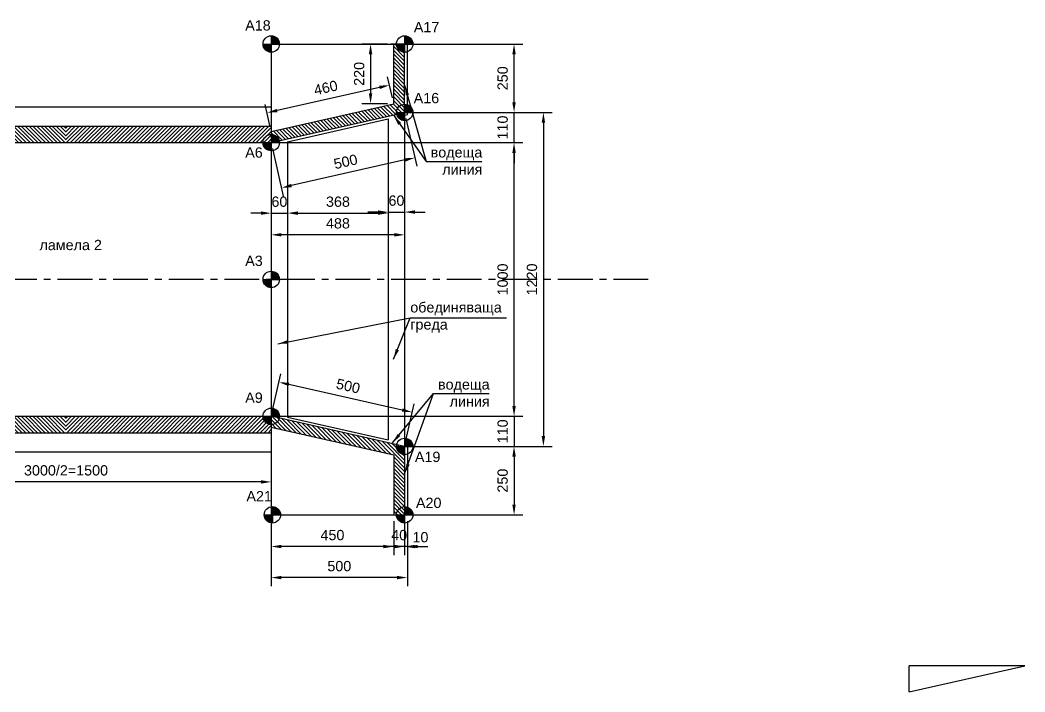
# Model space of a CAD drawing. Header units: centimetres. Extents: x 8495135 to 959133560, y 4530079 to 463453963.
# Drawn here: x 958980380 to 958984053, y 463407279 to 463409733 of the extents above; entities that cross this region are included whole.
import ezdxf

# ---------------------------------------------------------------- set-up
doc = ezdxf.new("R2010")
doc.units = ezdxf.units.CM
doc.header["$LTSCALE"] = 0.1
doc.linetypes.add('CENTER', pattern=[50.8, 31.75, -6.35, 6.35, -6.35])
doc.linetypes.add('CONTINU', pattern=[0])
for name, color, linetype in [('br_dimension', 1, 'Continuous'), ('br_hatch', 9, 'Continuous'), ('br_hatch_tumen', 8, 'Continuous'), ('br_view_yellow', 2, 'Continuous')]:
    doc.layers.add(name, color=color, linetype=linetype)
doc.layers.add('br_text', color=2, linetype='Continuous', lineweight=35)
doc.styles.add('1-10 cm', font='arial.ttf', dxfattribs={"height": 2.5})
doc.styles.add('MM 1 to 150', font='arial.ttf', dxfattribs={"height": 37.5})
doc.styles.add('MM_ARIAL', font='arial.ttf')
doc.dimstyles.new('MM DIM 1 to 150', dxfattribs={"dimscale": 15, "dimtxt": 2.5, "dimasz": 2.5, "dimexe": 2.1, "dimexo": 1.5, "dimgap": 1.5, "dimtad": 1, "dimdec": 0, "dimdsep": 46, "dimtxsty": 'MM_ARIAL', "dimcen": 3, "dimclrd": 1, "dimclre": 1, "dimclrt": 7, "dimaunit": 2, "dimadec": 1, "dimazin": 0, "dimtp": 100, "dimtm": 3, "dimtfac": 1, "dimtdec": 0, "dimtix": 1, "dimtmove": 0, "dimatfit": 3, "dimfxl": 0, "dimtolj": 1, "dimtzin": 0, "dimarcsym": 0})
pattern_1 = [(135, (950484480.079, 458883664.84), (-7.071067812, -7.071067812), [])]

# ---------------------------------------------------------------- blocks, each defined once
blk = doc.blocks.new('*D689')
at = {"layer": 'br_dimension', "color": 1, "lineweight": -2, "transparency": 16777216}
for p, q in [((958981298.3, 463408133.3), (958981298.3, 463408014.7)), ((958979798.3, 463407966.3), (958979798.3, 463408077.7)), ((958981260.8, 463408046.2), (958979835.8, 463408046.2))]:
    blk.add_line(p, q, dxfattribs=at)
at = {"layer": 'br_dimension', "color": 1, "transparency": 16777216}
for points in [[(958979835.8, 463408052.4), (958979835.8, 463408039.9), (958979798.3, 463408046.2)], [(958981260.8, 463408052.4), (958981260.8, 463408039.9), (958981298.3, 463408046.2)]]:
    blk.add_solid(points, dxfattribs=at)
at = {"layer": 'br_dimension', "color": 7, "transparency": 16777216, "insert": (958980548.3, 463408088.1), "char_height": 37.5, "attachment_point": 5, "style": 'MM_ARIAL'}
blk.add_mtext('\\A1;3000/2=1500', dxfattribs=at)
blk = doc.blocks.new('*D710')
at = {"layer": 'br_dimension', "color": 1, "lineweight": -2, "transparency": 16777216}
for p, q in [((958982186, 463409433.3), (958982186, 463409470.8)), ((958981808.6, 463409395.8), (958982217.5, 463409395.8)), ((958982186, 463409285.8), (958982186, 463409395.8)), ((958981318.8, 463409285.8), (958982217.5, 463409285.8)), ((958982186, 463409248.3), (958982186, 463409210.8))]:
    blk.add_line(p, q, dxfattribs=at)
at = {"layer": 'br_dimension', "color": 1, "transparency": 16777216}
for points in [[(958982179.7, 463409433.3), (958982192.2, 463409433.3), (958982186, 463409395.8)], [(958982179.7, 463409248.3), (958982192.2, 463409248.3), (958982186, 463409285.8)]]:
    blk.add_solid(points, dxfattribs=at)
at = {"layer": 'br_dimension', "color": 7, "transparency": 16777216, "insert": (958982144.4, 463409340.8), "char_height": 37.5, "attachment_point": 5, "rotation": 90, "style": 'MM_ARIAL'}
blk.add_mtext('\\A1;110', dxfattribs=at)
blk = doc.blocks.new('*D711')
at = {"layer": 'br_dimension', "color": 1, "lineweight": -2, "transparency": 16777216}
for p, q in [((958981318.8, 463409285.8), (958982217.5, 463409285.8)), ((958982186, 463408323.3), (958982186, 463409248.3)), ((958981318.8, 463408285.8), (958982217.5, 463408285.8))]:
    blk.add_line(p, q, dxfattribs=at)
at = {"layer": 'br_dimension', "color": 1, "transparency": 16777216}
for points in [[(958982179.7, 463409248.3), (958982192.2, 463409248.3), (958982186, 463409285.8)], [(958982179.7, 463408323.3), (958982192.2, 463408323.3), (958982186, 463408285.8)]]:
    blk.add_solid(points, dxfattribs=at)
at = {"layer": 'br_dimension', "color": 7, "transparency": 16777216, "insert": (958982144.4, 463408785.8), "char_height": 37.5, "attachment_point": 5, "rotation": 90, "style": 'MM_ARIAL'}
blk.add_mtext('\\A1;1000', dxfattribs=at)
blk = doc.blocks.new('*D712')
at = {"layer": 'br_dimension', "color": 1, "lineweight": -2, "transparency": 16777216}
for p, q in [((958981808.6, 463409395.8), (958982324.7, 463409395.8)), ((958982293.2, 463409358.3), (958982293.2, 463408213.3)), ((958981808.6, 463408175.8), (958982324.7, 463408175.8))]:
    blk.add_line(p, q, dxfattribs=at)
at = {"layer": 'br_dimension', "color": 1, "transparency": 16777216}
for points in [[(958982287, 463409358.3), (958982299.5, 463409358.3), (958982293.2, 463409395.8)], [(958982287, 463408213.3), (958982299.5, 463408213.3), (958982293.2, 463408175.8)]]:
    blk.add_solid(points, dxfattribs=at)
at = {"layer": 'br_dimension', "color": 7, "transparency": 16777216, "insert": (958982251.6, 463408785.8), "char_height": 37.5, "attachment_point": 5, "rotation": 90, "style": 'MM_ARIAL'}
blk.add_mtext('\\A1;1220', dxfattribs=at)
blk = doc.blocks.new('*D713')
at = {"layer": 'br_dimension', "color": 1, "lineweight": -2, "transparency": 16777216}
for p, q in [((958981791, 463409373.9), (958981830.3, 463409199.7)), ((958981303.3, 463409263.9), (958981342.6, 463409089.7)), ((958981786.8, 463409222.2), (958981372.2, 463409128.7))]:
    blk.add_line(p, q, dxfattribs=at)
at = {"layer": 'br_dimension', "color": 1, "transparency": 16777216}
for points in [[(958981785.4, 463409228.3), (958981788.2, 463409216.1), (958981823.4, 463409230.4)], [(958981370.8, 463409134.8), (958981373.6, 463409122.6), (958981335.6, 463409120.4)]]:
    blk.add_solid(points, dxfattribs=at)
at = {"layer": 'br_dimension', "color": 7, "transparency": 16777216, "insert": (958981570.3, 463409216), "char_height": 37.5, "attachment_point": 5, "rotation": 12.709, "style": 'MM_ARIAL'}
blk.add_mtext('\\A1;500', dxfattribs=at)
blk = doc.blocks.new('*D714')
at = {"layer": 'br_dimension', "color": 1, "lineweight": -2, "transparency": 16777216}
for p, q in [((958981818.6, 463409645.8), (958982217.5, 463409645.8)), ((958982186, 463409433.3), (958982186, 463409608.3)), ((958981808.6, 463409395.8), (958982217.5, 463409395.8))]:
    blk.add_line(p, q, dxfattribs=at)
at = {"layer": 'br_dimension', "color": 1, "transparency": 16777216}
for points in [[(958982179.7, 463409608.3), (958982192.2, 463409608.3), (958982186, 463409645.8)], [(958982179.7, 463409433.3), (958982192.2, 463409433.3), (958982186, 463409395.8)]]:
    blk.add_solid(points, dxfattribs=at)
at = {"layer": 'br_dimension', "color": 7, "transparency": 16777216, "insert": (958982144.4, 463409520.8), "char_height": 37.5, "attachment_point": 5, "rotation": 90, "style": 'MM_ARIAL'}
blk.add_mtext('\\A1;250', dxfattribs=at)
blk = doc.blocks.new('*D715')
at = {"layer": 'br_dimension', "color": 1, "lineweight": -2, "transparency": 16777216}
for p, q in [((958982186, 463408323.3), (958982186, 463408360.8)), ((958981318.8, 463408285.8), (958982217.5, 463408285.8)), ((958982186, 463408285.8), (958982186, 463408175.8)), ((958981808.6, 463408175.8), (958982217.5, 463408175.8)), ((958982186, 463408138.3), (958982186, 463408100.8))]:
    blk.add_line(p, q, dxfattribs=at)
at = {"layer": 'br_dimension', "color": 1, "transparency": 16777216}
for points in [[(958982179.7, 463408323.3), (958982192.2, 463408323.3), (958982186, 463408285.8)], [(958982179.7, 463408138.3), (958982192.2, 463408138.3), (958982186, 463408175.8)]]:
    blk.add_solid(points, dxfattribs=at)
at = {"layer": 'br_dimension', "color": 7, "transparency": 16777216, "insert": (958982144.4, 463408230.8), "char_height": 37.5, "attachment_point": 5, "rotation": 90, "style": 'MM_ARIAL'}
blk.add_mtext('\\A1;110', dxfattribs=at)
blk = doc.blocks.new('*D716')
at = {"layer": 'br_dimension', "color": 1, "lineweight": -2, "transparency": 16777216}
for p, q in [((958981808.6, 463408175.8), (958982217.5, 463408175.8)), ((958982186, 463408138.3), (958982186, 463407963.3)), ((958981818.6, 463407925.8), (958982217.5, 463407925.8))]:
    blk.add_line(p, q, dxfattribs=at)
at = {"layer": 'br_dimension', "color": 1, "transparency": 16777216}
for points in [[(958982179.7, 463408138.3), (958982192.2, 463408138.3), (958982186, 463408175.8)], [(958982179.7, 463407963.3), (958982192.2, 463407963.3), (958982186, 463407925.8)]]:
    blk.add_solid(points, dxfattribs=at)
at = {"layer": 'br_dimension', "color": 7, "transparency": 16777216, "insert": (958982144.4, 463408050.8), "char_height": 37.5, "attachment_point": 5, "rotation": 90, "style": 'MM_ARIAL'}
blk.add_mtext('\\A1;250', dxfattribs=at)
blk = doc.blocks.new('*D717')
at = {"layer": 'br_dimension', "color": 1, "lineweight": -2, "transparency": 16777216}
for p, q in [((958981786.1, 463407903.3), (958981786.1, 463407778.6)), ((958981796.1, 463407903.3), (958981796.1, 463407778.6)), ((958981748.6, 463407810.1), (958981711.1, 463407810.1)), ((958981796.1, 463407810.1), (958981786.1, 463407810.1)), ((958981833.6, 463407810.1), (958981871.1, 463407810.1))]:
    blk.add_line(p, q, dxfattribs=at)
at = {"layer": 'br_dimension', "color": 1, "transparency": 16777216}
for points in [[(958981748.6, 463407816.3), (958981748.6, 463407803.8), (958981786.1, 463407810.1)], [(958981833.6, 463407816.3), (958981833.6, 463407803.8), (958981796.1, 463407810.1)]]:
    blk.add_solid(points, dxfattribs=at)
at = {"layer": 'br_dimension', "color": 7, "transparency": 16777216, "insert": (958981843.8, 463407843.9), "char_height": 37.5, "attachment_point": 5, "style": 'MM_ARIAL'}
blk.add_mtext('\\A1;10', dxfattribs=at)
blk = doc.blocks.new('*D718')
at = {"layer": 'br_dimension', "color": 1, "lineweight": -2, "transparency": 16777216}
for p, q in [((958981746.1, 463407903.3), (958981746.1, 463407778.5)), ((958981786.1, 463407903.3), (958981786.1, 463407778.5)), ((958981708.6, 463407810), (958981671.1, 463407810)), ((958981786.1, 463407810), (958981746.1, 463407810)), ((958981823.6, 463407810), (958981861.1, 463407810))]:
    blk.add_line(p, q, dxfattribs=at)
at = {"layer": 'br_dimension', "color": 1, "transparency": 16777216}
for points in [[(958981708.6, 463407816.3), (958981708.6, 463407803.8), (958981746.1, 463407810)], [(958981823.6, 463407816.3), (958981823.6, 463407803.8), (958981786.1, 463407810)]]:
    blk.add_solid(points, dxfattribs=at)
at = {"layer": 'br_dimension', "color": 7, "transparency": 16777216, "insert": (958981766.1, 463407851.7), "char_height": 37.5, "attachment_point": 5, "style": 'MM_ARIAL'}
blk.add_mtext('\\A1;40', dxfattribs=at)
blk = doc.blocks.new('*D719')
at = {"layer": 'br_dimension', "color": 1, "lineweight": -2, "transparency": 16777216}
for p, q in [((958981298.3, 463407903.3), (958981298.3, 463407778.5)), ((958981746.1, 463407903.3), (958981746.1, 463407778.5)), ((958981708.6, 463407810), (958981335.8, 463407810))]:
    blk.add_line(p, q, dxfattribs=at)
at = {"layer": 'br_dimension', "color": 1, "transparency": 16777216}
for points in [[(958981335.8, 463407816.3), (958981335.8, 463407803.8), (958981298.3, 463407810)], [(958981708.6, 463407816.3), (958981708.6, 463407803.8), (958981746.1, 463407810)]]:
    blk.add_solid(points, dxfattribs=at)
at = {"layer": 'br_dimension', "color": 7, "transparency": 16777216, "insert": (958981522.2, 463407851.7), "char_height": 37.5, "attachment_point": 5, "style": 'MM_ARIAL'}
blk.add_mtext('\\A1;450', dxfattribs=at)
blk = doc.blocks.new('*D720')
at = {"layer": 'br_dimension', "color": 1, "lineweight": -2, "transparency": 16777216}
for p, q in [((958981298.3, 463407903.3), (958981298.3, 463407665.2)), ((958981796.1, 463407903.3), (958981796.1, 463407665.2)), ((958981758.6, 463407696.7), (958981335.8, 463407696.7))]:
    blk.add_line(p, q, dxfattribs=at)
at = {"layer": 'br_dimension', "color": 1, "transparency": 16777216}
for points in [[(958981335.8, 463407702.9), (958981335.8, 463407690.4), (958981298.3, 463407696.7)], [(958981758.6, 463407702.9), (958981758.6, 463407690.4), (958981796.1, 463407696.7)]]:
    blk.add_solid(points, dxfattribs=at)
at = {"layer": 'br_dimension', "color": 7, "transparency": 16777216, "insert": (958981547.2, 463407738.3), "char_height": 37.5, "attachment_point": 5, "style": 'MM_ARIAL'}
blk.add_mtext('\\A1;500', dxfattribs=at)
blk = doc.blocks.new('*D721')
at = {"layer": 'br_dimension', "color": 1, "lineweight": -2, "transparency": 16777216}
for p, q in [((958981741.1, 463409449.8), (958981723.8, 463409526.4)), ((958981694.2, 463409487.5), (958981319.6, 463409403)), ((958981293.4, 463409348.8), (958981276.1, 463409425.5))]:
    blk.add_line(p, q, dxfattribs=at)
at = {"layer": 'br_dimension', "color": 1, "transparency": 16777216}
for points in [[(958981692.8, 463409493.6), (958981695.6, 463409481.4), (958981730.8, 463409495.7)], [(958981318.2, 463409409.1), (958981321, 463409396.9), (958981283, 463409394.7)]]:
    blk.add_solid(points, dxfattribs=at)
at = {"layer": 'br_dimension', "color": 7, "transparency": 16777216, "insert": (958981497.7, 463409485.9), "char_height": 37.5, "attachment_point": 5, "rotation": 12.709, "style": 'MM_ARIAL'}
blk.add_mtext('\\A1;460', dxfattribs=at)
blk = doc.blocks.new('*D722')
at = {"layer": 'br_dimension', "color": 1, "lineweight": -2, "transparency": 16777216}
for p, q in [((958981723.6, 463409645.8), (958981629.9, 463409645.8)), ((958981661.4, 463409608.3), (958981661.4, 463409465.3)), ((958981723.6, 463409427.8), (958981629.9, 463409427.8))]:
    blk.add_line(p, q, dxfattribs=at)
at = {"layer": 'br_dimension', "color": 1, "transparency": 16777216}
for points in [[(958981655.2, 463409608.3), (958981667.7, 463409608.3), (958981661.4, 463409645.8)], [(958981655.2, 463409465.3), (958981667.7, 463409465.3), (958981661.4, 463409427.8)]]:
    blk.add_solid(points, dxfattribs=at)
at = {"layer": 'br_dimension', "color": 7, "transparency": 16777216, "insert": (958981619.8, 463409536.8), "char_height": 37.5, "attachment_point": 5, "rotation": 90, "style": 'MM_ARIAL'}
blk.add_mtext('\\A1;220', dxfattribs=at)
blk = doc.blocks.new('*D723')
at = {"layer": 'br_dimension', "color": 1, "lineweight": -2, "transparency": 16777216}
for p, q in [((958981303.3, 463408307.8), (958981333.4, 463408441.3)), ((958981777.6, 463408308.8), (958981363, 463408402.3)), ((958981791, 463408197.8), (958981821.1, 463408331.3))]:
    blk.add_line(p, q, dxfattribs=at)
at = {"layer": 'br_dimension', "color": 1, "transparency": 16777216}
for points in [[(958981364.4, 463408408.4), (958981361.7, 463408396.2), (958981326.4, 463408410.5)], [(958981779, 463408314.9), (958981776.2, 463408302.7), (958981814.2, 463408300.5)]]:
    blk.add_solid(points, dxfattribs=at)
at = {"layer": 'br_dimension', "color": 7, "transparency": 16777216, "insert": (958981579.5, 463408396.2), "char_height": 37.5, "attachment_point": 5, "rotation": 347.291, "style": 'MM_ARIAL'}
blk.add_mtext('\\A1;500', dxfattribs=at)
blk = doc.blocks.new('*D724')
at = {"layer": 'br_hatch_tumen', "color": 1, "lineweight": -2, "transparency": 16777216}
for p, q in [((958981786.1, 463409097), (958981786.1, 463408917.4)), ((958981298.3, 463409039.1), (958981298.3, 463408917.4)), ((958981748.6, 463408948.9), (958981335.8, 463408948.9))]:
    blk.add_line(p, q, dxfattribs=at)
at = {"layer": 'br_hatch_tumen', "color": 1, "transparency": 16777216}
for points in [[(958981335.8, 463408955.1), (958981335.8, 463408942.6), (958981298.3, 463408948.9)], [(958981748.6, 463408955.1), (958981748.6, 463408942.6), (958981786.1, 463408948.9)]]:
    blk.add_solid(points, dxfattribs=at)
at = {"layer": 'br_hatch_tumen', "color": 7, "transparency": 16777216, "insert": (958981542.2, 463408990.5), "char_height": 37.5, "attachment_point": 5, "style": 'MM_ARIAL'}
blk.add_mtext('\\A1;488', dxfattribs=at)
blk = doc.blocks.new('*D785')
at = {"layer": 'br_hatch', "color": 1, "lineweight": -2, "transparency": 16777216}
for p, q in [((958981260.8, 463409028.1), (958981223.3, 463409028.1)), ((958981298.3, 463409039.1), (958981298.3, 463408996.6)), ((958981298.3, 463409028.1), (958981358.3, 463409028.1)), ((958981358.3, 463409039.1), (958981358.3, 463408996.6)), ((958981395.8, 463409028.1), (958981433.3, 463409028.1))]:
    blk.add_line(p, q, dxfattribs=at)
at = {"layer": 'br_hatch', "color": 1, "transparency": 16777216}
for points in [[(958981260.8, 463409034.3), (958981260.8, 463409021.8), (958981298.3, 463409028.1)], [(958981395.8, 463409034.3), (958981395.8, 463409021.8), (958981358.3, 463409028.1)]]:
    blk.add_solid(points, dxfattribs=at)
at = {"layer": 'br_hatch', "color": 7, "transparency": 16777216, "insert": (958981328.3, 463409069.7), "char_height": 37.5, "attachment_point": 5, "style": 'MM_ARIAL'}
blk.add_mtext('\\A1;60', dxfattribs=at)
blk = doc.blocks.new('*D786')
at = {"layer": 'br_hatch', "color": 1, "lineweight": -2, "transparency": 16777216}
for p, q in [((958981358.3, 463409031.9), (958981358.3, 463408996.6)), ((958981395.8, 463409028.1), (958981688.6, 463409028.1)), ((958981726.1, 463409031.9), (958981726.1, 463408996.6))]:
    blk.add_line(p, q, dxfattribs=at)
at = {"layer": 'br_hatch', "color": 1, "transparency": 16777216}
for points in [[(958981395.8, 463409034.3), (958981395.8, 463409021.8), (958981358.3, 463409028.1)], [(958981688.6, 463409034.3), (958981688.6, 463409021.8), (958981726.1, 463409028.1)]]:
    blk.add_solid(points, dxfattribs=at)
at = {"layer": 'br_hatch', "color": 7, "transparency": 16777216, "insert": (958981542.2, 463409069.7), "char_height": 37.5, "attachment_point": 5, "style": 'MM_ARIAL'}
blk.add_mtext('\\A1;368', dxfattribs=at)
blk = doc.blocks.new('*D787')
at = {"layer": 'br_hatch', "color": 1, "lineweight": -2, "transparency": 16777216}
for p, q in [((958981688.6, 463409031.9), (958981651.1, 463409031.9)), ((958981726.1, 463409031.9), (958981726.1, 463409000.4)), ((958981726.1, 463409031.9), (958981786.1, 463409031.9)), ((958981786.1, 463409031.9), (958981786.1, 463409000.4)), ((958981823.6, 463409031.9), (958981861.1, 463409031.9))]:
    blk.add_line(p, q, dxfattribs=at)
at = {"layer": 'br_hatch', "color": 1, "transparency": 16777216}
for points in [[(958981688.6, 463409038.2), (958981688.6, 463409025.7), (958981726.1, 463409031.9)], [(958981823.6, 463409038.2), (958981823.6, 463409025.7), (958981786.1, 463409031.9)]]:
    blk.add_solid(points, dxfattribs=at)
at = {"layer": 'br_hatch', "color": 7, "transparency": 16777216, "insert": (958981756.1, 463409073.6), "char_height": 37.5, "attachment_point": 5, "style": 'MM_ARIAL'}
blk.add_mtext('\\A1;60', dxfattribs=at)
blk = doc.blocks.new('*U789')
at = {"layer": 'br_dimension', "ltscale": 0.5}
for points in [[(-30, 0, 0.414214), (0, -30), (0, 0)], [(30, 0, 0.414214), (0, 30), (0, 0)]]:
    blk.add_hatch(color=256, dxfattribs=at).paths.add_polyline_path(points)
for p, q in [((-30, 0), (30, 0)), ((0, 30), (0, -30))]:
    blk.add_line(p, q, dxfattribs=at)
blk.add_circle((0, 0), 30, dxfattribs=at)
at = {"layer": 'br_dimension', "linetype": 'CONTINU', "ltscale": 0.5, "style": '1-10 cm'}
blk.add_attdef('KM', (-95, 49.4), '', height=37.5, dxfattribs=at)
blk = doc.blocks.new('*U792')
at = {"layer": 'br_dimension', "ltscale": 0.5}
for points in [[(-30, 0, 0.414214), (0, -30), (0, 0)], [(30, 0, 0.414214), (0, 30), (0, 0)]]:
    blk.add_hatch(color=256, dxfattribs=at).paths.add_polyline_path(points)
for p, q in [((-30, 0), (30, 0)), ((0, 30), (0, -30))]:
    blk.add_line(p, q, dxfattribs=at)
blk.add_circle((0, 0), 30, dxfattribs=at)
at = {"layer": 'br_dimension', "linetype": 'CONTINU', "ltscale": 0.5, "style": '1-10 cm'}
blk.add_attdef('KM', (-95, -55), '', height=37.5, dxfattribs=at)
blk = doc.blocks.new('*U799')
at = {"layer": 'br_dimension', "ltscale": 0.5}
for points in [[(-30, 0, 0.414214), (0, -30), (0, 0)], [(30, 0, 0.414214), (0, 30), (0, 0)]]:
    blk.add_hatch(color=256, dxfattribs=at).paths.add_polyline_path(points)
for p, q in [((-30, 0), (30, 0)), ((0, 30), (0, -30))]:
    blk.add_line(p, q, dxfattribs=at)
blk.add_circle((0, 0), 30, dxfattribs=at)
at = {"layer": 'br_dimension', "linetype": 'CONTINU', "ltscale": 0.5, "style": '1-10 cm'}
blk.add_attdef('KM', (33, 33.8), '', height=37.5, dxfattribs=at)
blk = doc.blocks.new('*U800')
at = {"layer": 'br_dimension', "ltscale": 0.5}
for points in [[(-30, 0, 0.414214), (0, -30), (0, 0)], [(30, 0, 0.414214), (0, 30), (0, 0)]]:
    blk.add_hatch(color=256, dxfattribs=at).paths.add_polyline_path(points)
for p, q in [((-30, 0), (30, 0)), ((0, 30), (0, -30))]:
    blk.add_line(p, q, dxfattribs=at)
blk.add_circle((0, 0), 30, dxfattribs=at)
at = {"layer": 'br_dimension', "linetype": 'CONTINU', "ltscale": 0.5, "style": '1-10 cm'}
blk.add_attdef('KM', (33.6, 43.1), '', height=37.5, dxfattribs=at)
blk = doc.blocks.new('*U798')
at = {"layer": 'br_dimension', "ltscale": 0.5}
for points in [[(-30, 0, 0.414214), (0, -30), (0, 0)], [(30, 0, 0.414214), (0, 30), (0, 0)]]:
    blk.add_hatch(color=256, dxfattribs=at).paths.add_polyline_path(points)
for p, q in [((-30, 0), (30, 0)), ((0, 30), (0, -30))]:
    blk.add_line(p, q, dxfattribs=at)
blk.add_circle((0, 0), 30, dxfattribs=at)
at = {"layer": 'br_dimension', "linetype": 'CONTINU', "ltscale": 0.5, "style": '1-10 cm'}
blk.add_attdef('KM', (37.5, -57.1), '', height=37.5, dxfattribs=at)
blk = doc.blocks.new('*U797')
at = {"layer": 'br_dimension', "ltscale": 0.5}
for points in [[(-30, 0, 0.414214), (0, -30), (0, 0)], [(30, 0, 0.414214), (0, 30), (0, 0)]]:
    blk.add_hatch(color=256, dxfattribs=at).paths.add_polyline_path(points)
for p, q in [((-30, 0), (30, 0)), ((0, 30), (0, -30))]:
    blk.add_line(p, q, dxfattribs=at)
blk.add_circle((0, 0), 30, dxfattribs=at)
at = {"layer": 'br_dimension', "linetype": 'CONTINU', "ltscale": 0.5, "style": '1-10 cm'}
blk.add_attdef('KM', (41.3, 25.1), '', height=37.5, dxfattribs=at)

msp = doc.modelspace()

# ---------------------------------------------------------------- hatches: boundary and pattern name
at = {"layer": 'br_hatch'}
h = msp.add_hatch(dxfattribs=at)
h.set_pattern_fill('_USER,_I', color=256, scale=10, angle=135, style=2, pattern_type=0)
h.set_pattern_definition(pattern_1)
h.paths.add_polyline_path([(958981786.07, 463409395.84), (958981786.07, 463409645.84), (958981746.07, 463409645.84), (958981746.07, 463409427.82), (958981298.32, 463409326.84), (958981298.32, 463409285.84)])
h = msp.add_hatch(dxfattribs=at)
h.set_pattern_fill('_USER,_I', color=256, scale=10, angle=135, style=2, pattern_type=0)
h.set_pattern_definition([(135, (958992164.413, 463433840.899), (-7.0710678, -7.0710678), [])])
h.paths.add_polyline_path([(958979798.32, 463409345.84), (958979798.32, 463409285.84), (958980548.32, 463409285.84), (958980548.32, 463409345.84)])
h.paths.add_polyline_path([(958980548.32, 463408225.84), (958980548.32, 463408285.84), (958979798.32, 463408285.84), (958979798.32, 463408225.84)])
h = msp.add_hatch(dxfattribs=at)
h.set_pattern_fill('_USER', color=256, scale=10, angle=45, style=2, pattern_type=0)
h.set_pattern_definition([(45, (950484482.079, 458883664.84), (-7.071067812, 7.071067812), [])])
h.paths.add_polyline_path([(958981298.32, 463409285.84), (958981298.32, 463409345.84), (958980548.32, 463409345.84), (958980548.32, 463409285.84)])
h.paths.add_polyline_path([(958981298.32, 463408225.84), (958981298.32, 463408285.84), (958980548.32, 463408285.84), (958980548.32, 463408225.84)])
h = msp.add_hatch(dxfattribs=at)
h.set_pattern_fill('_USER,_I', color=256, scale=10, angle=135, style=2, pattern_type=0)
h.set_pattern_definition(pattern_1)
h.paths.add_polyline_path([(958981298.32, 463408285.84), (958981298.32, 463408244.83), (958981746.07, 463408143.86), (958981746.07, 463407925.84), (958981786.07, 463407925.84), (958981786.07, 463408175.84)])

# ---------------------------------------------------------------- linework, layer by layer
at = {"layer": 'br_dimension', "linetype": 'CENTER', "ltscale": 40}
msp.add_line((958982676.55, 463408785.84), (958976942.89, 463408785.84), dxfattribs=at)
at = {"layer": 'br_hatch_tumen'}
for p in [(958983630.54, 463407279.01), (958984053.29, 463407374.35)]:
    msp.add_line(p, (958983630.54, 463407374.35), dxfattribs=at)
at = {"layer": 'br_view_yellow'}
for p, q in [((958981298.32, 463409645.84), (958981298.32, 463407925.84)), ((958981298.32, 463409645.84), (958981796.07, 463409645.84)), ((958981786.07, 463409645.84), (958981736.07, 463409645.84)), ((958981746.07, 463409427.82), (958981746.07, 463409645.84)), ((958981786.07, 463409395.84), (958981786.07, 463409645.84)), ((958981796.07, 463409387.84), (958981796.07, 463409645.84)), ((958981298.32, 463409326.84), (958981746.07, 463409427.82)), ((958978298.32, 463409415.84), (958981298.32, 463409415.84)), ((958981298.32, 463409415.84), (958981298.32, 463408155.84)), ((958981298.32, 463409285.84), (958981786.07, 463409395.84)), ((958981786.07, 463409385.59), (958981796.07, 463409387.84)), ((958981786.07, 463409385.59), (958981786.07, 463408186.09)), ((958981358.32, 463409289.12), (958981726.07, 463409372.06)), ((958981726.07, 463409372.06), (958981726.07, 463408199.62)), ((958978298.32, 463409345.84), (958981298.32, 463409345.84)), ((958978298.32, 463409285.84), (958981298.32, 463409285.84)), ((958981358.32, 463409289.12), (958981358.32, 463408282.56)), ((958978298.32, 463408285.84), (958981298.32, 463408285.84)), ((958981786.07, 463408175.84), (958981298.32, 463408285.84)), ((958981358.32, 463408282.56), (958981726.07, 463408199.62)), ((958978298.32, 463408225.84), (958981298.32, 463408225.84)), ((958981746.07, 463408143.86), (958981298.32, 463408244.83)), ((958981786.07, 463408186.09), (958981796.07, 463408183.84)), ((958981786.07, 463408175.84), (958981786.07, 463407925.84)), ((958981796.07, 463408183.84), (958981796.07, 463407925.84)), ((958978298.32, 463408155.84), (958981298.32, 463408155.84)), ((958981746.07, 463408143.86), (958981746.07, 463407925.84)), ((958981298.32, 463407925.84), (958981796.07, 463407925.84)), ((958981736.07, 463407925.84), (958981786.07, 463407925.84)), ((958983630.54, 463407279.01), (958984053.29, 463407374.35))]:
    msp.add_line(p, q, dxfattribs=at)

# ---------------------------------------------------------------- block references
at = {"layer": 'br_dimension'}
for name, p, values in [('*U789', (958981298.32, 463409645.84), {'KM': 'A18'}), ('*U800', (958981786.07, 463409645.84), {'KM': 'A17'}), ('*U799', (958981786.07, 463409395.84), {'KM': 'A16'}), ('*U792', (958981298.32, 463409285.84), {'KM': 'A6'}), ('*U789', (958981298.32, 463408785.84), {'KM': 'A3'}), ('*U789', (958981298.32, 463408285.84), {'KM': 'A9'}), ('*U798', (958981786.07, 463408175.84), {'KM': 'A19'}), ('*U789', (958981302.68, 463407925.84), {'KM': 'A21'}), ('*U797', (958981786.07, 463407925.84), {'KM': 'A20'})]:
    msp.add_blockref(name, p, dxfattribs=at).add_auto_attribs(values)

# ---------------------------------------------------------------- texts
at = {"layer": 'br_text', "char_height": 37.5, "style": 'MM 1 to 150'}
for s, insert, width, attachment_point in [('водеща линия', (958982069.9, 463409268.93), 286.5059, 3), ('{\\fArial|b0|i0|c204|p34;ламела 2}', (958980679.45, 463408930.48), 286.5059, 3), ('обединяваща греда', (958981806.6, 463408702.68), 303.9697, 1), ('водеща линия', (958982096.75, 463408421.11), 286.5059, 3)]:
    msp.add_mtext(s, dxfattribs=dict(at, insert=insert, width=width, attachment_point=attachment_point))

# ---------------------------------------------------------------- dimensions: what is measured, and where the dimension line sits
at = {"layer": 'br_dimension', "color": 1}
for p1, p2, distance, picture, middle in [((958981746.07, 463409645.84), (958981746.07, 463409427.82), -84.62, '*D722', (958981619.8, 463409536.83)), ((958981746.07, 463409427.82), (958981298.32, 463409326.84), -69.6, '*D721', (958981497.72, 463409485.85)), ((958981786.07, 463409395.84), (958981298.32, 463409285.84), 169.57, '*D713', (958981570.34, 463409216.05)), ((958981786.07, 463408175.84), (958981298.32, 463408285.84), -127.84, '*D723', (958981579.48, 463408396.17))]:
    dim = msp.add_aligned_dim(p1=p1, p2=p2, distance=distance, dimstyle='MM DIM 1 to 150', override={"dimrnd": 5}, dxfattribs=at)
    dim.commit()
    dim.dimension.update_dxf_attribs({"geometry": picture, "text_midpoint": middle})
for base, p1, p2, angle, picture, middle in [((958982186, 463409645.84), (958981786.07, 463409395.84), (958981796.07, 463409645.84), 90, '*D714', (958982144.35, 463409520.84)), ((958982186, 463409395.84), (958981296.32, 463409285.84), (958981786.07, 463409395.84), 90, '*D710', (958982144.35, 463409340.84)), ((958982293.21, 463408175.84), (958981786.07, 463409395.84), (958981786.07, 463408175.84), 90, '*D712', (958982251.56, 463408785.84)), ((958982186, 463408175.84), (958981296.32, 463408285.84), (958981786.07, 463408175.84), 270, '*D715', (958982144.35, 463408230.84)), ((958982186, 463407925.84), (958981786.07, 463408175.84), (958981796.07, 463407925.84), 270, '*D716', (958982144.35, 463408050.84)), ((958981298.32, 463407810.02), (958981746.07, 463407925.84), (958981298.32, 463407925.84), 180, '*D719', (958981522.19, 463407851.67)), ((958981298.32, 463407696.66), (958981796.07, 463407925.84), (958981298.32, 463407925.84), 180, '*D720', (958981547.19, 463407738.3)), ((958981746.07, 463407810.02), (958981786.07, 463407925.84), (958981746.07, 463407925.84), 180, '*D718', (958981766.07, 463407851.67))]:
    dim = msp.add_linear_dim(base=base, p1=p1, p2=p2, angle=angle, dimstyle='MM DIM 1 to 150', override={"dimrnd": 5}, dxfattribs=at)
    dim.commit()
    dim.dimension.update_dxf_attribs({"geometry": picture, "text_midpoint": middle})
dim = msp.add_linear_dim(base=(958982186, 463409285.84), p1=(958981296.32, 463408285.84), p2=(958981296.32, 463409285.84), angle=90, dimstyle='MM DIM 1 to 150', dxfattribs=at)
dim.commit()
dim.dimension.update_dxf_attribs({"geometry": '*D711', "text_midpoint": (958982144.35, 463408785.84)})
dim = msp.add_linear_dim(base=(958979798.32, 463408046.16), p1=(958981298.32, 463408155.84), p2=(958979798.32, 463407943.81), text='3000/2=<>', dimstyle='MM DIM 1 to 150', dxfattribs=at)
dim.commit()
dim.dimension.update_dxf_attribs({"geometry": '*D689', "text_midpoint": (958980548.32, 463408088.06)})
at = {"layer": 'br_dimension'}
dim = msp.add_linear_dim(base=(958981786.07, 463407810.1), p1=(958981796.07, 463407925.84), p2=(958981786.07, 463407925.84), angle=180, dimstyle='MM DIM 1 to 150', override={"dimtmove": 2}, dxfattribs=at)
dim.commit()
dim.dimension.update_dxf_attribs({"geometry": '*D717', "text_midpoint": (958981843.79, 463407843.93), "dimtype": 160})
at = {"layer": 'br_hatch'}
for base, p1, p2, picture, middle in [((958981358.32, 463409028.09), (958981298.32, 463409061.65), (958981358.32, 463409061.65), '*D785', (958981328.32, 463409069.73)), ((958981726.07, 463409028.09), (958981358.32, 463409054.41), (958981726.07, 463409054.41), '*D786', (958981542.19, 463409069.74)), ((958981786.07, 463409031.91), (958981726.07, 463409054.41), (958981786.07, 463409054.41), '*D787', (958981756.07, 463409073.56))]:
    dim = msp.add_linear_dim(base=base, p1=p1, p2=p2, dimstyle='MM DIM 1 to 150', dxfattribs=at)
    dim.commit()
    dim.dimension.update_dxf_attribs({"geometry": picture, "text_midpoint": middle})
at = {"layer": 'br_hatch_tumen'}
dim = msp.add_linear_dim(base=(958981298.32, 463408948.87), p1=(958981786.07, 463409119.5), p2=(958981298.32, 463409061.65), dimstyle='MM DIM 1 to 150', dxfattribs=at)
dim.commit()
dim.dimension.update_dxf_attribs({"geometry": '*D724', "text_midpoint": (958981542.19, 463408990.52)})

# ---------------------------------------------------------------- leaders
at = {"layer": 'br_hatch'}
for points in [[(958981786.07, 463409495.84), (958981864.38, 463409216.85)], [(958981746.19, 463409384.43), (958981864.38, 463409216.85), (958982068.52, 463409216.85)], [(958981322.07, 463408550.4), (958981806.6, 463408645.38), (958982158.59, 463408645.38)], [(958981745.31, 463408494.28), (958981806.6, 463408645.38)], [(958981741.51, 463408188.59), (958981891.23, 463408369.02), (958982095.46, 463408369.02)], [(958981786.07, 463408075.84), (958981891.23, 463408369.02)]]:
    msp.add_leader(points, dimstyle='MM DIM 1 to 150', override={"dimgap": 1.5, "dimtad": 0}, dxfattribs=at)

doc.saveas('drawing.dxf')
